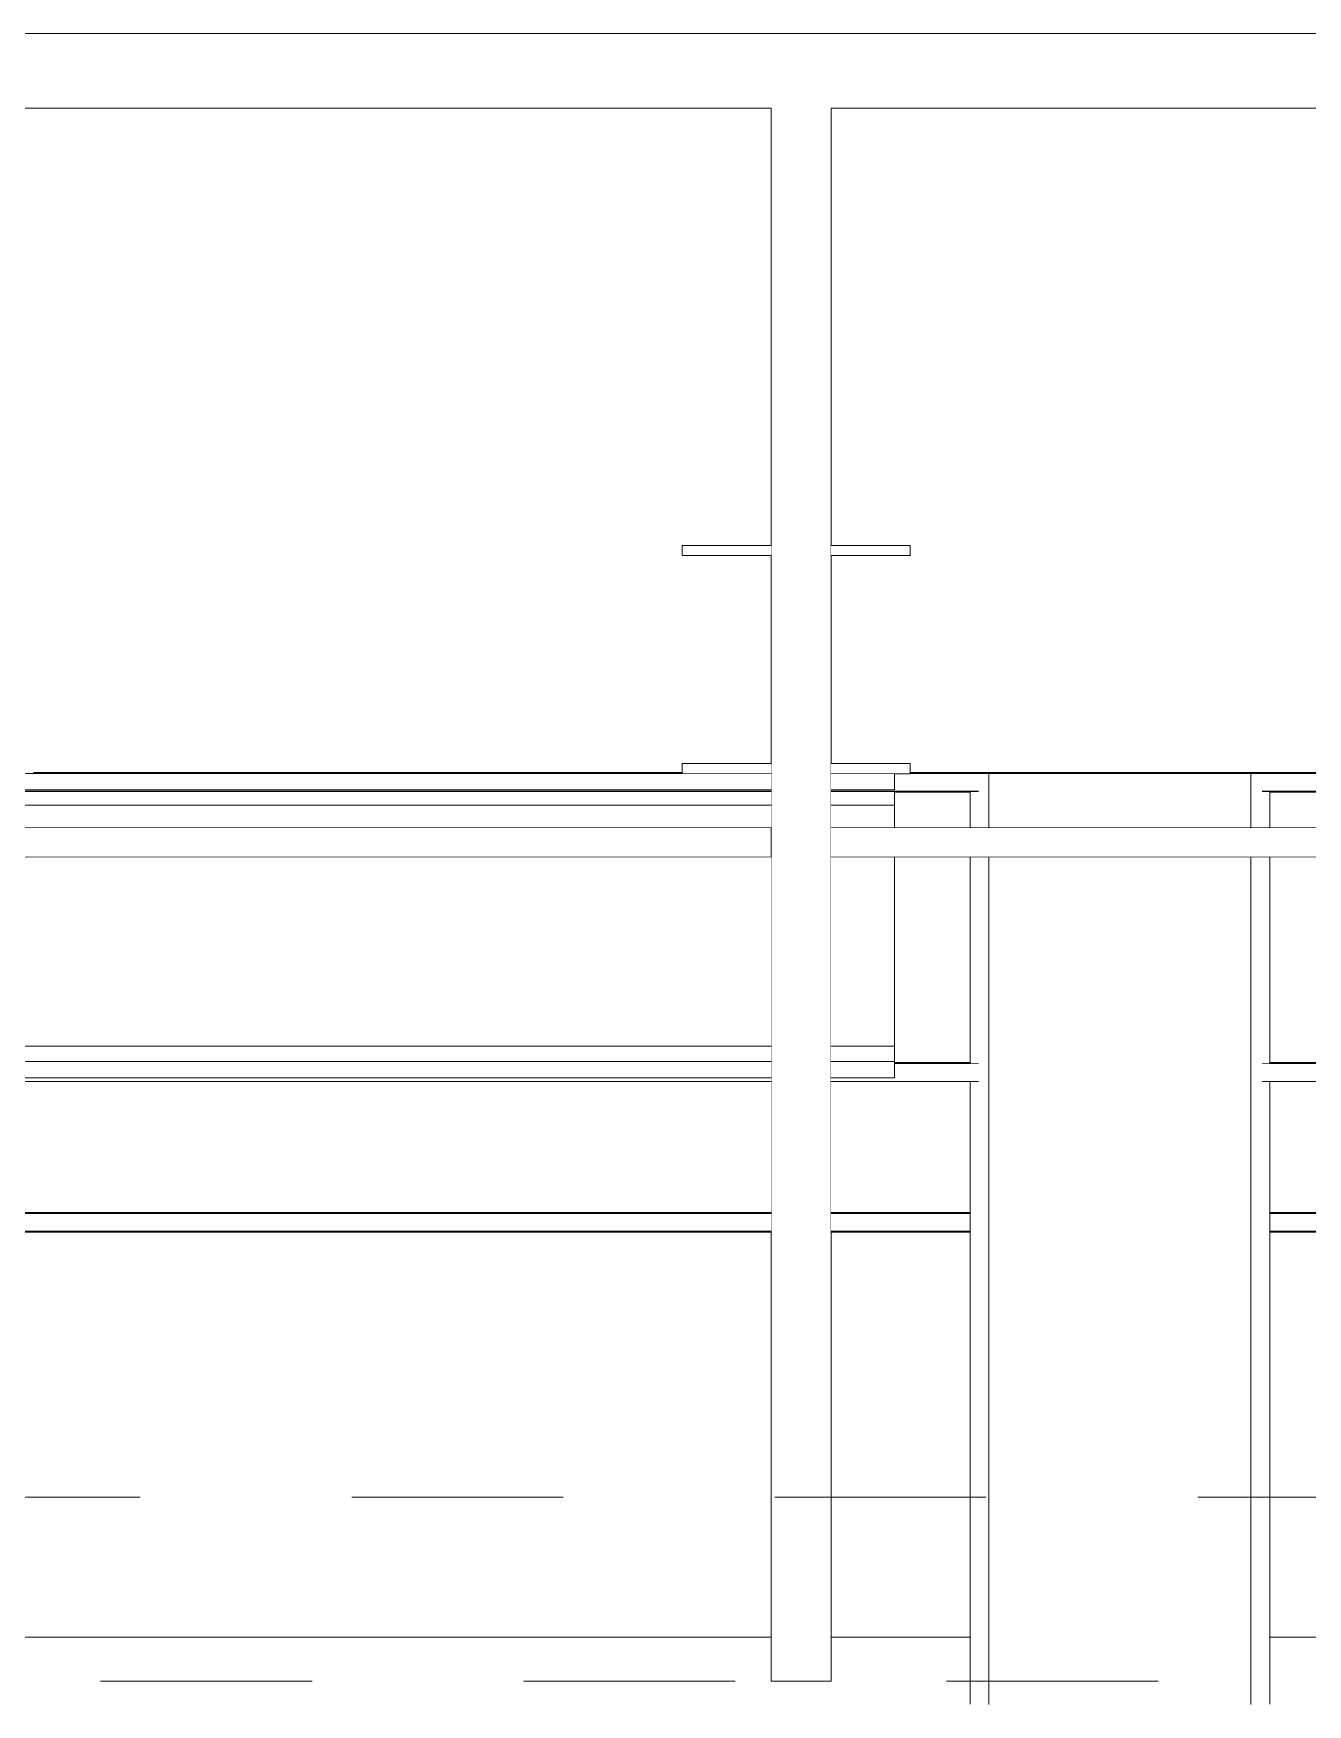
# Model space of a CAD drawing. Header units: millimetres. Extents: x -48147 to 1417267, y -496296 to 18123.
# Drawn here: x 1388944 to 1389794, y -475088 to -473973 of the extents above; entities that cross this region are included whole.
import ezdxf

# ---------------------------------------------------------------- set-up
doc = ezdxf.new("R2010")
doc.units = ezdxf.units.MM
doc.header["$MEASUREMENT"] = 0
doc.linetypes.add('Dashed', pattern=[2822.222233, 1411.111116, -1411.111116])
doc.linetypes.add('Wipeout_Contour', pattern=[1000, 0, -1000])
for name, color, linetype, lineweight, true_color in [('0_Pen_No__105', 7, 'Continuous', 15, 0xa6a6a6), ('New_A-20-M_Roof_Accessory_Pen_No__36', 7, 'Continuous', 35, 0x2a2a2a), ('New_A-25-M_Wall_Ext_Pen_No__64', 7, 'Continuous', 20, 0x606060)]:
    doc.layers.add(name, color=color, linetype=linetype, lineweight=lineweight, true_color=true_color)
for name, color, linetype, lineweight in [('A-25-M_Wall_Int_Pen_No__2', 8, 'Continuous', 15), ('New_A-20-M_Roof_Pen_No__92', 8, 'Continuous', 13), ('S-280-M_COLUMN.IFC Import_Pen_No__88', 8, 'Continuous', 20), ('S-280-M_STRUCT_FRAME.IFC Import_Pen_No__90', 8, 'Continuous', 20)]:
    doc.layers.add(name, color=color, linetype=linetype, lineweight=lineweight)
for name, color, linetype in [('New_A-20-M_Roof', 7, 'Continuous'), ('New_A-20-M_Roof_Accessory', 7, 'Continuous'), ('New_A-25-M_Wall_Ext', 7, 'Continuous'), ('S-280-M_COLUMN.IFC Import', 7, 'Continuous'), ('S-280-M_STRUCT_FRAME.IFC Import', 7, 'Continuous')]:
    doc.layers.add(name, color=color, linetype=linetype)

# ---------------------------------------------------------------- blocks, each defined once
blk = doc.blocks.new('Section Elem_70_2', base_point=(1376122.5, -491272.8))
at = {"color": 254, "linetype": 'Wipeout_Contour', "lineweight": 0, "ltscale": 5869467.634126901}
blk.add_wipeout([(1387946.4, -474022.8), (1389456.4, -474022.8), (1389456.4, -473972.8), (1387946.4, -473972.8)], dxfattribs=at).dxf.layer = 'New_A-25-M_Wall_Ext'
at = {"layer": 'New_A-25-M_Wall_Ext_Pen_No__64', "linetype": 'Continuous'}
blk.add_line((1387946.4, -473972.8), (1389456.4, -473972.8), dxfattribs=at)
at = {"color": 254, "linetype": 'Wipeout_Contour', "lineweight": 0, "ltscale": 5873036.748121051}
blk.add_wipeout([(1389436.4, -475072.8), (1389476.4, -475072.8), (1389476.4, -474022.8), (1389436.4, -474022.8)], dxfattribs=at).dxf.layer = 'New_A-25-M_Wall_Ext'
at = {"layer": 'New_A-25-M_Wall_Ext_Pen_No__64', "linetype": 'Continuous'}
for p, q in [((1387966.4, -474022.8), (1389436.4, -474022.8)), ((1389476.4, -475072.8), (1389476.4, -474022.8)), ((1389436.4, -475072.8), (1389476.4, -475072.8))]:
    blk.add_line(p, q, dxfattribs=at)
at = {"color": 254, "linetype": 'Wipeout_Contour', "lineweight": 0, "ltscale": 5870121.319609264}
blk.add_wipeout([(1387966.4, -474504.2), (1389436.4, -474504.2), (1389436.4, -474502.8), (1387966.4, -474502.8)], dxfattribs=at).dxf.layer = 'New_A-25-M_Wall_Ext'
at = {"color": 254, "linetype": 'Wipeout_Contour', "lineweight": 0, "ltscale": 5870124.552974998}
blk.add_wipeout([(1387966.4, -474507.8), (1389436.4, -474507.8), (1389436.4, -474504.2), (1387966.4, -474504.2)], dxfattribs=at).dxf.layer = 'New_A-25-M_Wall_Ext'
at = {"color": 254, "linetype": 'Wipeout_Contour', "lineweight": 0, "ltscale": 5870130.153351936}
blk.add_wipeout([(1387966.4, -474512.8), (1389436.4, -474512.8), (1389436.4, -474507.8), (1387966.4, -474507.8)], dxfattribs=at).dxf.layer = 'New_A-25-M_Wall_Ext'
at = {"layer": 'New_A-25-M_Wall_Ext_Pen_No__64', "linetype": 'Continuous'}
blk.add_line((1387966.4, -474502.8), (1389436.4, -474502.8), dxfattribs=at)
at = {"color": 254, "linetype": 'Wipeout_Contour', "lineweight": 0, "ltscale": 5870136.620159446}
blk.add_wipeout([(1387966.4, -474517.8), (1389436.4, -474517.8), (1389436.4, -474512.8), (1387966.4, -474512.8)], dxfattribs=at).dxf.layer = 'New_A-25-M_Wall_Ext'
at = {"color": 254, "linetype": 'Wipeout_Contour', "lineweight": 0, "ltscale": 5870142.220641926}
blk.add_wipeout([(1387966.4, -474521.5), (1389436.4, -474521.5), (1389436.4, -474517.8), (1387966.4, -474517.8)], dxfattribs=at).dxf.layer = 'New_A-25-M_Wall_Ext'
at = {"color": 254, "linetype": 'Wipeout_Contour', "lineweight": 0, "ltscale": 5870145.454098251}
blk.add_wipeout([(1387966.4, -474522.8), (1389436.4, -474522.8), (1389436.4, -474521.5), (1387966.4, -474521.5)], dxfattribs=at).dxf.layer = 'New_A-25-M_Wall_Ext'
at = {"layer": 'New_A-25-M_Wall_Ext_Pen_No__64', "linetype": 'Continuous'}
for p, q in [((1389436.4, -475072.8), (1389436.4, -474022.8)), ((1387966.4, -474522.8), (1389436.4, -474522.8))]:
    blk.add_line(p, q, dxfattribs=at)
blk = doc.blocks.new('Section Elem_71_2', base_point=(1376122.5, -491272.8))
at = {"color": 254, "linetype": 'Wipeout_Contour', "lineweight": 0, "ltscale": 5875184.153767731}
blk.add_wipeout([(1389456.4, -474022.8), (1390966.4, -474022.8), (1390966.4, -473972.8), (1389456.4, -473972.8)], dxfattribs=at).dxf.layer = 'New_A-25-M_Wall_Ext'
at = {"layer": 'New_A-25-M_Wall_Ext_Pen_No__64', "linetype": 'Continuous'}
blk.add_line((1389456.4, -473972.8), (1390966.4, -473972.8), dxfattribs=at)
at = {"color": 254, "linetype": 'Wipeout_Contour', "lineweight": 0, "ltscale": 5878587.983937593}
blk.add_wipeout([(1390986.4, -474022.8), (1390946.4, -474022.8), (1390946.4, -474860.3), (1390986.4, -474775.1)], dxfattribs=at).dxf.layer = 'New_A-25-M_Wall_Ext'
at = {"layer": 'New_A-25-M_Wall_Ext_Pen_No__64', "linetype": 'Continuous'}
for p, q in [((1389476.4, -474022.8), (1390946.4, -474022.8)), ((1390986.4, -474775.1), (1390986.4, -474022.8))]:
    blk.add_line(p, q, dxfattribs=at)
at = {"color": 254, "linetype": 'Wipeout_Contour', "lineweight": 0, "ltscale": 5875837.203296471}
blk.add_wipeout([(1389476.4, -474504.2), (1390946.4, -474504.2), (1390946.4, -474502.8), (1389476.4, -474502.8)], dxfattribs=at).dxf.layer = 'New_A-25-M_Wall_Ext'
at = {"color": 254, "linetype": 'Wipeout_Contour', "lineweight": 0, "ltscale": 5875840.433516859}
blk.add_wipeout([(1389476.4, -474507.8), (1390946.4, -474507.8), (1390946.4, -474504.2), (1389476.4, -474504.2)], dxfattribs=at).dxf.layer = 'New_A-25-M_Wall_Ext'
at = {"color": 254, "linetype": 'Wipeout_Contour', "lineweight": 0, "ltscale": 5875846.028445886}
blk.add_wipeout([(1389476.4, -474512.8), (1390946.4, -474512.8), (1390946.4, -474507.8), (1389476.4, -474507.8)], dxfattribs=at).dxf.layer = 'New_A-25-M_Wall_Ext'
at = {"layer": 'New_A-25-M_Wall_Ext_Pen_No__64', "linetype": 'Continuous'}
blk.add_line((1389476.4, -474502.8), (1390946.4, -474502.8), dxfattribs=at)
at = {"color": 254, "linetype": 'Wipeout_Contour', "lineweight": 0, "ltscale": 5875852.488962652}
blk.add_wipeout([(1389476.4, -474517.8), (1390946.4, -474517.8), (1390946.4, -474512.8), (1389476.4, -474512.8)], dxfattribs=at).dxf.layer = 'New_A-25-M_Wall_Ext'
at = {"color": 254, "linetype": 'Wipeout_Contour', "lineweight": 0, "ltscale": 5875858.083997138}
blk.add_wipeout([(1389476.4, -474521.5), (1390946.4, -474521.5), (1390946.4, -474517.8), (1389476.4, -474517.8)], dxfattribs=at).dxf.layer = 'New_A-25-M_Wall_Ext'
at = {"color": 254, "linetype": 'Wipeout_Contour', "lineweight": 0, "ltscale": 5875861.314308051}
blk.add_wipeout([(1389476.4, -474522.8), (1390946.4, -474522.8), (1390946.4, -474521.5), (1389476.4, -474521.5)], dxfattribs=at).dxf.layer = 'New_A-25-M_Wall_Ext'
at = {"layer": 'New_A-25-M_Wall_Ext_Pen_No__64', "linetype": 'Continuous'}
for p, q in [((1390946.4, -474860.3), (1390946.4, -474022.8)), ((1389476.4, -474522.8), (1390946.4, -474522.8))]:
    blk.add_line(p, q, dxfattribs=at)
blk = doc.blocks.new('Section Elem_105_2', base_point=(1376122.5, -491272.8))
at = {"color": 254, "linetype": 'Wipeout_Contour', "lineweight": 0, "ltscale": 5871811.666909056}
blk.add_wipeout([(1388944.1, -474466.6), (1388944.1, -474466.8), (1389377, -474466.8), (1389377, -474466.6)], dxfattribs=at).dxf.layer = 'New_A-20-M_Roof_Accessory'
at = {"color": 254, "linetype": 'Wipeout_Contour', "lineweight": 0, "ltscale": 23497324.45992066}
blk.add_wipeout([(1389476.4, -474477.8), (1389476.4, -474479.1), (1389574.8, -474479.1), (1389574.8, -474466.8), (1389763.9, -474466.8), (1389763.9, -474479.1), (1390946.4, -474479.1), (1390946.4, -474477.8), (1389819.5, -474477.8), (1389819.5, -474466.8), (1389962, -474466.8), (1389962, -474466.6), (1389529.2, -474466.6), (1389529.2, -474467), (1389518.6, -474467), (1389518.6, -474477.8)], dxfattribs=at).dxf.layer = 'New_A-20-M_Roof_Accessory'
at = {"color": 254, "linetype": 'Wipeout_Contour', "lineweight": 0, "ltscale": 5870088.961221234}
blk.add_wipeout([(1389436.4, -474477.8), (1387966.4, -474477.8), (1387966.4, -474479.1), (1389436.4, -474479.1)], dxfattribs=at).dxf.layer = 'New_A-20-M_Roof_Accessory'
at = {"color": 254, "linetype": 'Wipeout_Contour', "lineweight": 0, "ltscale": 5873423.946377166}
blk.add_wipeout([(1389569.1, -474522.8), (1389518.6, -474522.8), (1389518.6, -474660.3), (1389569.1, -474660.3)], dxfattribs=at).dxf.layer = 'New_A-20-M_Roof_Accessory'
at = {"color": 254, "linetype": 'Wipeout_Contour', "lineweight": 0, "ltscale": 5874371.944082832}
blk.add_wipeout([(1389769.1, -474522.8), (1389769.1, -474660.3), (1389819.5, -474660.3), (1389819.5, -474522.8)], dxfattribs=at).dxf.layer = 'New_A-20-M_Roof_Accessory'
at = {"color": 254, "linetype": 'Wipeout_Contour', "lineweight": 0, "ltscale": 5870691.960561911}
blk.add_wipeout([(1389436.4, -474670), (1388152.2, -474670), (1388154.2, -474672.8), (1389436.4, -474672.8)], dxfattribs=at).dxf.layer = 'New_A-20-M_Roof_Accessory'
at = {"layer": 'New_A-20-M_Roof_Accessory_Pen_No__36', "linetype": 'Continuous'}
for p, q in [((1389377, -474466.6), (1388944.1, -474466.6)), ((1389962, -474466.6), (1389529.2, -474466.6)), ((1389436.4, -474479.1), (1387966.4, -474479.1)), ((1389436.4, -474672.8), (1388154.2, -474672.8))]:
    blk.add_line(p, q, dxfattribs=at)
at = {"color": 254, "linetype": 'Wipeout_Contour', "lineweight": 0, "ltscale": 5873293.892142775}
blk.add_wipeout([(1389518.6, -474502.8), (1389569.1, -474502.8), (1389569.1, -474479.1), (1389518.6, -474479.1)], dxfattribs=at).dxf.layer = 'New_A-20-M_Roof_Accessory'
at = {"color": 254, "linetype": 'Wipeout_Contour', "lineweight": 0, "ltscale": 5874241.910836664}
blk.add_wipeout([(1389769.1, -474502.8), (1389819.5, -474502.8), (1389819.5, -474479.1), (1389769.1, -474479.1)], dxfattribs=at).dxf.layer = 'New_A-20-M_Roof_Accessory'
at = {"color": 254, "linetype": 'Wipeout_Contour', "lineweight": 0, "ltscale": 8810167.039421193}
blk.add_wipeout([(1389518.6, -474670), (1389476.4, -474670), (1389476.4, -474672.8), (1389574.8, -474672.8), (1389574.8, -474660.3), (1389518.6, -474660.3)], dxfattribs=at).dxf.layer = 'New_A-20-M_Roof_Accessory'
at = {"color": 254, "linetype": 'Wipeout_Contour', "lineweight": 0, "ltscale": 8813877.330797818}
blk.add_wipeout([(1389819.5, -474660.3), (1389763.9, -474660.3), (1389763.9, -474672.8), (1390946.4, -474672.8), (1390946.4, -474670), (1389819.5, -474670)], dxfattribs=at).dxf.layer = 'New_A-20-M_Roof_Accessory'
at = {"layer": 'New_A-20-M_Roof_Accessory_Pen_No__36', "linetype": 'Continuous'}
for p, q in [((1389574.9, -474479.1), (1389476.4, -474479.1)), ((1390946.4, -474479.1), (1389763.8, -474479.1)), ((1389574.9, -474660.3), (1389518.6, -474660.3)), ((1389819.5, -474660.3), (1389763.8, -474660.3)), ((1389574.9, -474672.8), (1389476.4, -474672.8)), ((1390946.4, -474672.8), (1389763.7, -474672.8))]:
    blk.add_line(p, q, dxfattribs=at)
blk = doc.blocks.new('Section Elem_118_2', base_point=(1376122.5, -491272.8))
at = {"color": 254, "linetype": 'Wipeout_Contour', "lineweight": 0, "ltscale": 7338103.87316474}
blk.add_wipeout([(1388216, -474760.3), (1388221.7, -474768.4), (1388223.8, -474772.8), (1389436.4, -474772.8), (1389436.4, -474760.3)], dxfattribs=at).dxf.layer = 'New_A-20-M_Roof_Accessory'
at = {"color": 254, "linetype": 'Wipeout_Contour', "lineweight": 0, "ltscale": 5873570.389044798}
blk.add_wipeout([(1389569.1, -474760.3), (1389476.4, -474760.3), (1389476.4, -474772.8), (1389569.1, -474772.8)], dxfattribs=at).dxf.layer = 'New_A-20-M_Roof_Accessory'
at = {"color": 254, "linetype": 'Wipeout_Contour', "lineweight": 0, "ltscale": 5876731.13998937}
blk.add_wipeout([(1389769.1, -474760.3), (1389769.1, -474772.8), (1390946.4, -474772.8), (1390946.4, -474760.3)], dxfattribs=at).dxf.layer = 'New_A-20-M_Roof_Accessory'
at = {"layer": 'New_A-20-M_Roof_Accessory_Pen_No__36', "linetype": 'Continuous'}
for p, q in [((1389436.4, -474772.8), (1388223.8, -474772.8)), ((1389569.1, -474772.8), (1389476.4, -474772.8)), ((1390946.4, -474772.8), (1389769.1, -474772.8))]:
    blk.add_line(p, q, dxfattribs=at)
at = {"color": 254, "linetype": 'Wipeout_Contour', "lineweight": 0, "ltscale": 5870810.707358826}
blk.add_wipeout([(1389436.4, -474672.8), (1388154.2, -474672.8), (1388216, -474760.3), (1389436.4, -474760.3)], dxfattribs=at).dxf.layer = 'New_A-20-M_Roof_Accessory'
at = {"color": 254, "linetype": 'Wipeout_Contour', "lineweight": 0, "ltscale": 5873505.729521828}
blk.add_wipeout([(1389569.1, -474672.8), (1389476.4, -474672.8), (1389476.4, -474760.3), (1389569.1, -474760.3)], dxfattribs=at).dxf.layer = 'New_A-20-M_Roof_Accessory'
at = {"color": 254, "linetype": 'Wipeout_Contour', "lineweight": 0, "ltscale": 5876666.515356706}
blk.add_wipeout([(1389769.1, -474672.8), (1389769.1, -474760.3), (1390946.4, -474760.3), (1390946.4, -474672.8)], dxfattribs=at).dxf.layer = 'New_A-20-M_Roof_Accessory'
at = {"layer": 'New_A-20-M_Roof_Accessory_Pen_No__36', "linetype": 'Continuous'}
for p, q in [((1389436.4, -474760.3), (1388216, -474760.3)), ((1389569.1, -474760.3), (1389476.4, -474760.3)), ((1390946.4, -474760.3), (1389769.1, -474760.3))]:
    blk.add_line(p, q, dxfattribs=at)
blk = doc.blocks.new('Section Elem_273_2', base_point=(1376122.5, -491272.8))
at = {"layer": 'New_A-20-M_Roof_Pen_No__92', "linetype": 'Continuous'}
for p, q in [((1388315.4, -475043.3), (1389436.4, -475043.3)), ((1389476.4, -475043.3), (1389569.1, -475043.3)), ((1389769.1, -475043.3), (1390895.8, -475043.3))]:
    blk.add_line(p, q, dxfattribs=at)
blk = doc.blocks.new('Section Elem_569_2', base_point=(1376122.5, -491272.8))
at = {"color": 254, "linetype": 'Wipeout_Contour', "lineweight": 0, "ltscale": 5874139.571743366}
blk.add_wipeout([(1389765.4, -474502.8), (1389769.1, -474502.8), (1389769.1, -474479.1), (1389765.4, -474479.1)], dxfattribs=at).dxf.layer = 'S-280-M_COLUMN.IFC Import'
at = {"color": 254, "linetype": 'Wipeout_Contour', "lineweight": 0, "ltscale": 5874269.607220495}
blk.add_wipeout([(1389765.4, -474660.3), (1389769.1, -474660.3), (1389769.1, -474522.8), (1389765.4, -474522.8)], dxfattribs=at).dxf.layer = 'S-280-M_COLUMN.IFC Import'
at = {"color": 254, "linetype": 'Wipeout_Contour', "lineweight": 0, "ltscale": 5874643.314100502}
blk.add_wipeout([(1389769.1, -474672.8), (1389765.4, -474672.8), (1389765.4, -475088.3), (1389769.1, -475088.2)], dxfattribs=at).dxf.layer = 'S-280-M_COLUMN.IFC Import'
at = {"color": 254, "linetype": 'Wipeout_Contour', "lineweight": 0, "ltscale": 8811162.733274758}
blk.add_wipeout([(1389756.5, -474502.8), (1389765.4, -474502.8), (1389765.4, -474479.1), (1389763.9, -474479.1), (1389763.9, -474466.8), (1389756.5, -474466.8)], dxfattribs=at).dxf.layer = 'S-280-M_COLUMN.IFC Import'
at = {"color": 254, "linetype": 'Wipeout_Contour', "lineweight": 0, "ltscale": 11748877.30186351}
blk.add_wipeout([(1389756.5, -475088.4), (1389765.4, -475088.3), (1389765.4, -474672.8), (1389763.9, -474672.8), (1389763.9, -474660.3), (1389765.4, -474660.3), (1389765.4, -474522.8), (1389756.5, -474522.8)], dxfattribs=at).dxf.layer = 'S-280-M_COLUMN.IFC Import'
at = {"layer": 'S-280-M_COLUMN.IFC Import_Pen_No__88', "linetype": 'Continuous'}
for p, q in [((1389769.1, -474479.1), (1389769.1, -474502.8)), ((1389769.1, -474522.8), (1389769.1, -474660.3)), ((1389769.1, -474672.8), (1389769.1, -475088.2))]:
    blk.add_line(p, q, dxfattribs=at)
at = {"color": 254, "linetype": 'Wipeout_Contour', "lineweight": 0, "ltscale": 5873760.065461425}
blk.add_wipeout([(1389756.5, -474466.8), (1389581.7, -474466.8), (1389581.7, -474502.8), (1389756.5, -474502.8)], dxfattribs=at).dxf.layer = 'S-280-M_COLUMN.IFC Import'
at = {"color": 254, "linetype": 'Wipeout_Contour', "lineweight": 0, "ltscale": 5874174.897386158}
blk.add_wipeout([(1389581.7, -475088.4), (1389756.5, -475088.4), (1389756.5, -474522.8), (1389581.7, -474522.8)], dxfattribs=at).dxf.layer = 'S-280-M_COLUMN.IFC Import'
at = {"layer": 'S-280-M_COLUMN.IFC Import_Pen_No__88', "linetype": 'Continuous'}
for p, q in [((1389763.9, -474466.8), (1389756.5, -474466.8)), ((1389756.5, -474466.8), (1389756.5, -474502.8)), ((1389756.5, -474522.8), (1389756.5, -475088.4))]:
    blk.add_line(p, q, dxfattribs=at)
at = {"color": 254, "linetype": 'Wipeout_Contour', "lineweight": 0, "ltscale": 8810110.610526666}
blk.add_wipeout([(1389572.8, -474479.1), (1389572.8, -474502.8), (1389581.7, -474502.8), (1389581.7, -474466.8), (1389574.8, -474466.8), (1389574.8, -474479.1)], dxfattribs=at).dxf.layer = 'S-280-M_COLUMN.IFC Import'
at = {"color": 254, "linetype": 'Wipeout_Contour', "lineweight": 0, "ltscale": 11747462.57699824}
blk.add_wipeout([(1389572.8, -474672.8), (1389572.8, -475088.3), (1389581.7, -475088.4), (1389581.7, -474522.8), (1389572.8, -474522.8), (1389572.8, -474660.3), (1389574.8, -474660.3), (1389574.8, -474672.8)], dxfattribs=at).dxf.layer = 'S-280-M_COLUMN.IFC Import'
at = {"layer": 'S-280-M_COLUMN.IFC Import_Pen_No__88', "linetype": 'Continuous'}
for p, q in [((1389581.7, -474466.8), (1389574.7, -474466.8)), ((1389756.5, -474466.8), (1389581.7, -474466.8)), ((1389581.7, -474466.8), (1389581.7, -474502.8)), ((1389581.7, -474522.8), (1389581.7, -475088.4))]:
    blk.add_line(p, q, dxfattribs=at)
at = {"color": 254, "linetype": 'Wipeout_Contour', "lineweight": 0, "ltscale": 5873396.456863297}
blk.add_wipeout([(1389569.1, -474479.1), (1389569.1, -474502.8), (1389572.8, -474502.8), (1389572.8, -474479.1)], dxfattribs=at).dxf.layer = 'S-280-M_COLUMN.IFC Import'
at = {"color": 254, "linetype": 'Wipeout_Contour', "lineweight": 0, "ltscale": 5873526.508758273}
blk.add_wipeout([(1389572.8, -474522.8), (1389569.1, -474522.8), (1389569.1, -474660.3), (1389572.8, -474660.3)], dxfattribs=at).dxf.layer = 'S-280-M_COLUMN.IFC Import'
at = {"color": 254, "linetype": 'Wipeout_Contour', "lineweight": 0, "ltscale": 5873900.262833524}
blk.add_wipeout([(1389569.1, -474672.8), (1389569.1, -475088.2), (1389572.8, -475088.3), (1389572.8, -474672.8)], dxfattribs=at).dxf.layer = 'S-280-M_COLUMN.IFC Import'
at = {"layer": 'S-280-M_COLUMN.IFC Import_Pen_No__88', "linetype": 'Continuous'}
for p, q in [((1389569.1, -474479.1), (1389569.1, -474502.8)), ((1389569.1, -474522.8), (1389569.1, -474660.3)), ((1389569.1, -474672.8), (1389569.1, -475088.2))]:
    blk.add_line(p, q, dxfattribs=at)
blk = doc.blocks.new('Section Elem_576_2', base_point=(1376122.5, -491272.8))
at = {"color": 254, "linetype": 'Wipeout_Contour', "lineweight": 0, "ltscale": 5870081.007729528}
blk.add_wipeout([(1387966.4, -474466.8), (1387966.4, -474477.8), (1389436.4, -474477.8), (1389436.4, -474466.8)], dxfattribs=at).dxf.layer = 'S-280-M_STRUCT_FRAME.IFC Import'
at = {"color": 254, "linetype": 'Wipeout_Contour', "lineweight": 0, "ltscale": 5873094.361942037}
blk.add_wipeout([(1389518.6, -474466.8), (1389476.4, -474466.8), (1389476.4, -474477.8), (1389518.6, -474477.8)], dxfattribs=at).dxf.layer = 'S-280-M_STRUCT_FRAME.IFC Import'
at = {"color": 254, "linetype": 'Wipeout_Contour', "lineweight": 0, "ltscale": 16138757.36848263}
blk.add_wipeout([(1387966.4, -474572.2), (1387978, -474572.2), (1387990.5, -474573.7), (1388007.2, -474576.6), (1388029.4, -474582.6), (1388059.1, -474594.8), (1388098.6, -474619.3), (1388130, -474648.8), (1389436.4, -474648.8), (1389436.4, -474522.8), (1387966.4, -474522.8)], dxfattribs=at).dxf.layer = 'S-280-M_STRUCT_FRAME.IFC Import'
at = {"color": 254, "linetype": 'Wipeout_Contour', "lineweight": 0, "ltscale": 5873241.092488101}
blk.add_wipeout([(1389518.6, -474522.8), (1389476.4, -474522.8), (1389476.4, -474648.8), (1389518.6, -474648.8)], dxfattribs=at).dxf.layer = 'S-280-M_STRUCT_FRAME.IFC Import'
at = {"layer": 'S-280-M_STRUCT_FRAME.IFC Import_Pen_No__90', "linetype": 'Continuous'}
for p, q in [((1389436.4, -474466.8), (1387966.4, -474466.8)), ((1389518.6, -474466.8), (1389476.4, -474466.8))]:
    blk.add_line(p, q, dxfattribs=at)
at = {"color": 254, "linetype": 'Wipeout_Contour', "lineweight": 0, "ltscale": 5870090.893167735}
blk.add_wipeout([(1389436.4, -474479.1), (1387966.4, -474479.1), (1387966.4, -474480.8), (1389436.4, -474480.8)], dxfattribs=at).dxf.layer = 'S-280-M_STRUCT_FRAME.IFC Import'
at = {"color": 254, "linetype": 'Wipeout_Contour', "lineweight": 0, "ltscale": 5873104.242303896}
blk.add_wipeout([(1389476.4, -474479.1), (1389476.4, -474480.8), (1389518.6, -474480.8), (1389518.6, -474479.1)], dxfattribs=at).dxf.layer = 'S-280-M_STRUCT_FRAME.IFC Import'
at = {"color": 254, "linetype": 'Wipeout_Contour', "lineweight": 0, "ltscale": 5870630.838358173}
blk.add_wipeout([(1388130, -474648.8), (1388137.7, -474656), (1389436.4, -474656), (1389436.4, -474648.8)], dxfattribs=at).dxf.layer = 'S-280-M_STRUCT_FRAME.IFC Import'
at = {"color": 254, "linetype": 'Wipeout_Contour', "lineweight": 0, "ltscale": 5873327.206720283}
blk.add_wipeout([(1389476.4, -474656), (1389518.6, -474656), (1389518.6, -474648.8), (1389476.4, -474648.8)], dxfattribs=at).dxf.layer = 'S-280-M_STRUCT_FRAME.IFC Import'
at = {"layer": 'S-280-M_STRUCT_FRAME.IFC Import_Pen_No__90', "linetype": 'Continuous'}
for p, q in [((1389518.6, -474648.8), (1389518.6, -474522.8)), ((1389436.4, -474648.8), (1388130, -474648.8)), ((1389518.6, -474648.8), (1389476.4, -474648.8))]:
    blk.add_line(p, q, dxfattribs=at)
at = {"color": 254, "linetype": 'Wipeout_Contour', "lineweight": 0, "ltscale": 5870096.648214011}
blk.add_wipeout([(1387966.4, -474480.8), (1387966.4, -474488), (1389436.4, -474488), (1389436.4, -474480.8)], dxfattribs=at).dxf.layer = 'S-280-M_STRUCT_FRAME.IFC Import'
at = {"color": 254, "linetype": 'Wipeout_Contour', "lineweight": 0, "ltscale": 5873109.99448107}
blk.add_wipeout([(1389518.6, -474480.8), (1389476.4, -474480.8), (1389476.4, -474488), (1389518.6, -474488)], dxfattribs=at).dxf.layer = 'S-280-M_STRUCT_FRAME.IFC Import'
at = {"color": 254, "linetype": 'Wipeout_Contour', "lineweight": 0, "ltscale": 5870647.715033608}
blk.add_wipeout([(1389436.4, -474656), (1388137.7, -474656), (1388140.9, -474659), (1389436.4, -474659)], dxfattribs=at).dxf.layer = 'S-280-M_STRUCT_FRAME.IFC Import'
at = {"color": 254, "linetype": 'Wipeout_Contour', "lineweight": 0, "ltscale": 5873333.80122502}
blk.add_wipeout([(1389476.4, -474659), (1389518.6, -474659), (1389518.6, -474656), (1389476.4, -474656)], dxfattribs=at).dxf.layer = 'S-280-M_STRUCT_FRAME.IFC Import'
at = {"layer": 'S-280-M_STRUCT_FRAME.IFC Import_Pen_No__90', "linetype": 'Continuous'}
for p, q in [((1389518.6, -474477.8), (1389518.6, -474466.8)), ((1389436.4, -474477.8), (1387966.4, -474477.8)), ((1389518.6, -474477.8), (1389476.4, -474477.8)), ((1389518.6, -474480.8), (1389518.6, -474479.1))]:
    blk.add_line(p, q, dxfattribs=at)
at = {"color": 254, "linetype": 'Wipeout_Contour', "lineweight": 0, "ltscale": 5870110.882689855}
blk.add_wipeout([(1387966.4, -474502.8), (1389436.4, -474502.8), (1389436.4, -474488), (1387966.4, -474488)], dxfattribs=at).dxf.layer = 'S-280-M_STRUCT_FRAME.IFC Import'
at = {"color": 254, "linetype": 'Wipeout_Contour', "lineweight": 0, "ltscale": 5873124.221643604}
blk.add_wipeout([(1389518.6, -474488), (1389476.4, -474488), (1389476.4, -474502.8), (1389518.6, -474502.8)], dxfattribs=at).dxf.layer = 'S-280-M_STRUCT_FRAME.IFC Import'
at = {"color": 254, "linetype": 'Wipeout_Contour', "lineweight": 0, "ltscale": 7337734.381995154}
blk.add_wipeout([(1389436.4, -474659), (1388140.9, -474659), (1388151.4, -474668.9), (1388152.2, -474670), (1389436.4, -474670)], dxfattribs=at).dxf.layer = 'S-280-M_STRUCT_FRAME.IFC Import'
at = {"color": 254, "linetype": 'Wipeout_Contour', "lineweight": 0, "ltscale": 5873342.84460139}
blk.add_wipeout([(1389518.6, -474659), (1389476.4, -474659), (1389476.4, -474670), (1389518.6, -474670)], dxfattribs=at).dxf.layer = 'S-280-M_STRUCT_FRAME.IFC Import'
at = {"layer": 'S-280-M_STRUCT_FRAME.IFC Import_Pen_No__90', "linetype": 'Continuous'}
for p, q in [((1389518.6, -474488), (1389518.6, -474480.8)), ((1389436.4, -474488), (1387966.4, -474488)), ((1389518.6, -474488), (1389476.4, -474488)), ((1389518.6, -474502.8), (1389518.6, -474488)), ((1389518.6, -474656), (1389518.6, -474648.8)), ((1389436.4, -474659), (1388140.9, -474659)), ((1389518.6, -474659), (1389476.4, -474659)), ((1389518.6, -474659), (1389518.6, -474656)), ((1389518.6, -474670), (1389518.6, -474659)), ((1389436.4, -474670), (1388152.2, -474670)), ((1389518.6, -474670), (1389476.4, -474670))]:
    blk.add_line(p, q, dxfattribs=at)
blk = doc.blocks.new('Section Elem_595_2', base_point=(1376122.5, -491272.8))
at = {"color": 254, "linetype": 'Wipeout_Contour', "lineweight": 0, "ltscale": 5872551.192439738}
blk.add_wipeout([(1389436.4, -474314.6), (1389377, -474314.6), (1389377, -474321.4), (1389436.4, -474321.4)], dxfattribs=at).dxf.layer = 'S-280-M_STRUCT_FRAME.IFC Import'
at = {"color": 254, "linetype": 'Wipeout_Contour', "lineweight": 0, "ltscale": 5872914.979696272}
blk.add_wipeout([(1389476.4, -474321.4), (1389529.2, -474321.4), (1389529.2, -474314.6), (1389476.4, -474314.6)], dxfattribs=at).dxf.layer = 'S-280-M_STRUCT_FRAME.IFC Import'
at = {"color": 254, "linetype": 'Wipeout_Contour', "lineweight": 0, "ltscale": 5872739.247685903}
blk.add_wipeout([(1389377, -474466.8), (1389436.4, -474466.8), (1389436.4, -474460.2), (1389377, -474460.2)], dxfattribs=at).dxf.layer = 'S-280-M_STRUCT_FRAME.IFC Import'
at = {"color": 254, "linetype": 'Wipeout_Contour', "lineweight": 0, "ltscale": 8809686.438066086}
blk.add_wipeout([(1389529.2, -474460.2), (1389476.4, -474460.2), (1389476.4, -474466.8), (1389518.6, -474466.8), (1389518.6, -474467), (1389529.2, -474467)], dxfattribs=at).dxf.layer = 'S-280-M_STRUCT_FRAME.IFC Import'
at = {"layer": 'S-280-M_STRUCT_FRAME.IFC Import_Pen_No__90', "linetype": 'Continuous'}
for p, q in [((1389436.4, -474314.6), (1389377, -474314.6)), ((1389377, -474314.6), (1389377, -474321.4)), ((1389529.2, -474314.6), (1389476.4, -474314.6)), ((1389529.2, -474321.4), (1389529.2, -474314.6)), ((1389377, -474321.4), (1389436.4, -474321.4)), ((1389476.4, -474321.4), (1389529.2, -474321.4)), ((1389377, -474460.2), (1389377, -474466.8)), ((1389436.4, -474460.2), (1389377, -474460.2)), ((1389529.2, -474460.2), (1389476.4, -474460.2)), ((1389529.2, -474467), (1389529.2, -474460.2)), ((1389518.6, -474467), (1389529.2, -474467))]:
    blk.add_line(p, q, dxfattribs=at)
blk = doc.blocks.new('S-25 Building Section_STORY_MARKER', base_point=(1376122.5, -491272.8))
at = {"layer": '0_Pen_No__105', "linetype": 'Dashed', "ltscale": 0.1}
blk.add_line((1357662.3, -475072.8), (1413604.9, -475072.8), dxfattribs=at)

msp = doc.modelspace()

# ---------------------------------------------------------------- block references
at = {"layer": 'New_A-25-M_Wall_Ext'}
msp.add_blockref('Section Elem_70_2', (1376122.5, -491272.8), dxfattribs=at)

# ---------------------------------------------------------------- next in the draw order: block references
at = {"layer": 'New_A-20-M_Roof'}
msp.add_blockref('Section Elem_273_2', (1376122.5, -491272.8), dxfattribs=at)
at = {"layer": 'New_A-25-M_Wall_Ext'}
msp.add_blockref('Section Elem_71_2', (1376122.5, -491272.8), dxfattribs=at)

# ---------------------------------------------------------------- next in the draw order: block references
at = {"layer": 'New_A-20-M_Roof_Accessory'}
msp.add_blockref('Section Elem_105_2', (1376122.5, -491272.8), dxfattribs=at)

# ---------------------------------------------------------------- next in the draw order: block references
msp.add_blockref('Section Elem_118_2', (1376122.5, -491272.8), dxfattribs=at)

# ---------------------------------------------------------------- next in the draw order: block references
at = {"layer": 'S-280-M_COLUMN.IFC Import'}
msp.add_blockref('Section Elem_569_2', (1376122.5, -491272.8), dxfattribs=at)
at = {"layer": 'S-280-M_STRUCT_FRAME.IFC Import'}
msp.add_blockref('Section Elem_576_2', (1376122.5, -491272.8), dxfattribs=at)

# ---------------------------------------------------------------- next in the draw order: linework, layer by layer
at = {"layer": 'A-25-M_Wall_Int_Pen_No__2', "linetype": 'Dashed', "ltscale": 0.1}
msp.add_line((1360652.1, -474950), (1408945.9, -474950), dxfattribs=at)

# ---------------------------------------------------------------- next in the draw order: block references
at = {"layer": 'S-280-M_STRUCT_FRAME.IFC Import'}
msp.add_blockref('Section Elem_595_2', (1376122.5, -491272.8), dxfattribs=at)

# ---------------------------------------------------------------- next in the draw order: block references
at = {"linetype": 'Continuous', "lineweight": 0}
msp.add_blockref('S-25 Building Section_STORY_MARKER', (1376122.5, -491272.8), dxfattribs=at)

doc.saveas('drawing.dxf')
